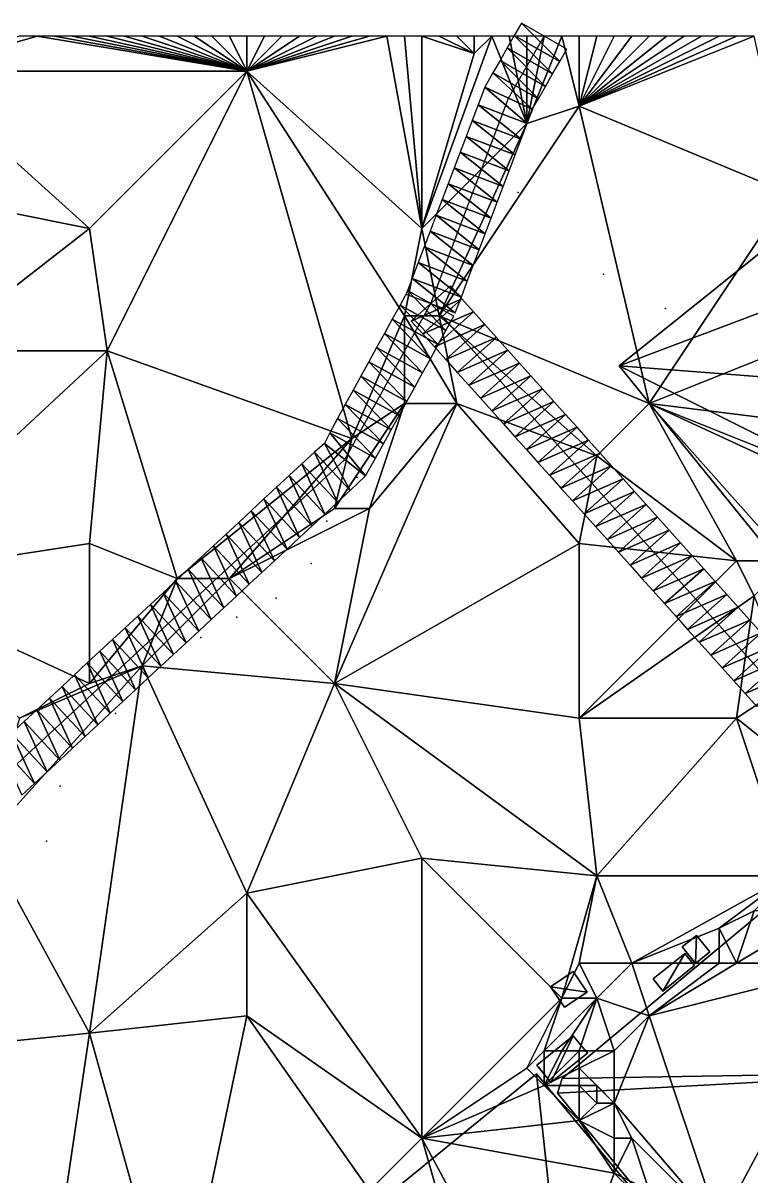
# Model space of a CAD drawing. Header units: metres. Extents: x -1103 to 901, y -902 to 905.
# Drawn here: x -311.6 to -228.2, y 769.6 to 901.5 of the extents above; entities that cross this region are included whole.
import ezdxf

# ---------------------------------------------------------------- set-up
doc = ezdxf.new("R2010")
doc.units = ezdxf.units.M
for name, color, linetype in [('OSM_BUILDING_FOOTPRINTS', 7, 'CONTINUOUS'), ('OSM_BUILDING_ROOFS', 1, 'CONTINUOUS'), ('OSM_BUILDING_WALLS', 8, 'CONTINUOUS'), ('OSM_ROAD_AXES', 2, 'CONTINUOUS'), ('OSM_ROAD_SURFACE', 9, 'CONTINUOUS'), ('OSM_TERRAIN', 3, 'CONTINUOUS'), ('OSM_TREES', 3, 'CONTINUOUS')]:
    doc.layers.add(name, color=color, linetype=linetype)

msp = doc.modelspace()

# ---------------------------------------------------------------- linework, layer by layer
at = {"layer": 'OSM_BUILDING_FOOTPRINTS'}
for points in [[(-213.79, 847.47, 6.92), (-224.66, 860.85, 6.92), (-204.54, 876.98, 6.92), (-192.31, 861.91, 6.92), (-185.74, 867.18, 6.92), (-206.09, 892.24, 6.92), (-243.45, 862.29, 6.92), (-224.47, 838.91, 6.92), (-213.79, 847.47, 6.92)], [(-249.95, 780.83, 7.36), (-250.49, 779.14, 7.36), (-234.45, 759.55, 7.36), (-232.71, 759.7, 7.36), (-206.5, 781.56, 7.36), (-223.2, 803.1, 7.36), (-249.95, 780.83, 7.36)], [(-236.23, 795.86, 7.8), (-234.59, 797.16, 7.8), (-233.07, 795.3, 7.8), (-234.71, 793.98, 7.8), (-236.23, 795.86, 7.8)], [(-239.56, 792.21, 7.99), (-235.92, 795.12, 7.99), (-234.8, 793.73, 7.99), (-238.44, 790.82, 7.99), (-239.56, 792.21, 7.99)], [(-249.7, 788.96, 8.61), (-251.29, 791.31, 8.61), (-248.69, 793.04, 8.61), (-247.1, 790.68, 8.61), (-249.7, 788.96, 8.61)], [(-252.85, 782.36, 9.44), (-248.68, 785.68, 9.44), (-247.06, 783.7, 9.44), (-251.23, 780.37, 9.44), (-252.85, 782.36, 9.44)], [(-268.59, 768.53, 10.89), (-252.87, 781.36, 10.89), (-233.2, 757.6, 10.89), (-248.91, 744.77, 10.89), (-268.59, 768.53, 10.89)]]:
    msp.add_polyline3d(points, close=True, dxfattribs=at)
at = {"layer": 'OSM_BUILDING_ROOFS'}
for points in [[(-204.54, 876.98, 16.92), (-206.09, 892.24, 16.92), (-243.45, 862.29, 16.92)], [(-243.45, 862.29, 16.92), (-224.66, 860.85, 16.92), (-204.54, 876.98, 16.92)], [(-243.45, 862.29, 16.92), (-224.47, 838.91, 16.92), (-213.79, 847.47, 16.92)], [(-243.45, 862.29, 16.92), (-213.79, 847.47, 16.92), (-224.66, 860.85, 16.92)], [(-206.5, 781.56, 28.56), (-223.2, 803.1, 28.56), (-249.95, 780.83, 28.56)], [(-234.59, 797.16, 17.8), (-236.23, 795.86, 17.8), (-234.71, 793.98, 17.8)], [(-234.59, 797.16, 17.8), (-234.71, 793.98, 17.8), (-233.07, 795.3, 17.8)], [(-235.92, 795.12, 17.99), (-239.56, 792.21, 17.99), (-238.44, 790.82, 17.99)], [(-235.92, 795.12, 17.99), (-238.44, 790.82, 17.99), (-234.8, 793.73, 17.99)], [(-251.29, 791.31, 18.61), (-247.1, 790.68, 18.61), (-248.69, 793.04, 18.61)], [(-251.29, 791.31, 18.61), (-249.7, 788.96, 18.61), (-247.1, 790.68, 18.61)], [(-248.68, 785.68, 19.44), (-252.85, 782.36, 19.44), (-251.23, 780.37, 19.44)], [(-248.68, 785.68, 19.44), (-251.23, 780.37, 19.44), (-247.06, 783.7, 19.44)], [(-252.87, 781.36, 20.89), (-268.59, 768.53, 20.89), (-248.91, 744.77, 20.89)], [(-252.87, 781.36, 20.89), (-248.91, 744.77, 20.89), (-233.2, 757.6, 20.89)], [(-206.5, 781.56, 28.56), (-249.95, 780.83, 28.56), (-250.49, 779.14, 28.56)], [(-206.5, 781.56, 28.56), (-250.49, 779.14, 28.56), (-234.45, 759.55, 28.56)], [(-206.5, 781.56, 28.56), (-234.45, 759.55, 28.56), (-232.71, 759.7, 28.56)]]:
    msp.add_3dface(points, dxfattribs=at)
at = {"layer": 'OSM_BUILDING_WALLS'}
for points in [[(-206.09, 892.24, 6.92), (-243.45, 862.29, 6.92), (-243.45, 862.29, 16.92)], [(-206.09, 892.24, 6.92), (-243.45, 862.29, 16.92), (-206.09, 892.24, 16.92)], [(-243.45, 862.29, 6.92), (-224.47, 838.91, 6.92), (-224.47, 838.91, 16.92)], [(-243.45, 862.29, 6.92), (-224.47, 838.91, 16.92), (-243.45, 862.29, 16.92)], [(-223.2, 803.1, 7.36), (-249.95, 780.83, 7.36), (-249.95, 780.83, 28.56)], [(-223.2, 803.1, 7.36), (-249.95, 780.83, 28.56), (-223.2, 803.1, 28.56)], [(-234.59, 797.16, 7.8), (-236.23, 795.86, 7.8), (-236.23, 795.86, 17.8)], [(-234.59, 797.16, 7.8), (-236.23, 795.86, 17.8), (-234.59, 797.16, 17.8)], [(-233.07, 795.3, 7.8), (-234.59, 797.16, 7.8), (-234.59, 797.16, 17.8)], [(-233.07, 795.3, 7.8), (-234.59, 797.16, 17.8), (-233.07, 795.3, 17.8)], [(-236.23, 795.86, 7.8), (-234.71, 793.98, 7.8), (-234.71, 793.98, 17.8)], [(-236.23, 795.86, 7.8), (-234.71, 793.98, 17.8), (-236.23, 795.86, 17.8)], [(-235.92, 795.12, 7.99), (-239.56, 792.21, 7.99), (-239.56, 792.21, 17.99)], [(-235.92, 795.12, 7.99), (-239.56, 792.21, 17.99), (-235.92, 795.12, 17.99)], [(-234.8, 793.73, 7.99), (-235.92, 795.12, 7.99), (-235.92, 795.12, 17.99)], [(-234.8, 793.73, 7.99), (-235.92, 795.12, 17.99), (-234.8, 793.73, 17.99)], [(-234.71, 793.98, 7.8), (-233.07, 795.3, 7.8), (-233.07, 795.3, 17.8)], [(-234.71, 793.98, 7.8), (-233.07, 795.3, 17.8), (-234.71, 793.98, 17.8)], [(-248.69, 793.04, 8.61), (-251.29, 791.31, 8.61), (-251.29, 791.31, 18.61)], [(-248.69, 793.04, 8.61), (-251.29, 791.31, 18.61), (-248.69, 793.04, 18.61)], [(-247.1, 790.68, 8.61), (-248.69, 793.04, 8.61), (-248.69, 793.04, 18.61)], [(-247.1, 790.68, 8.61), (-248.69, 793.04, 18.61), (-247.1, 790.68, 18.61)], [(-238.44, 790.82, 7.99), (-234.8, 793.73, 7.99), (-234.8, 793.73, 17.99)], [(-238.44, 790.82, 7.99), (-234.8, 793.73, 17.99), (-238.44, 790.82, 17.99)], [(-239.56, 792.21, 7.99), (-238.44, 790.82, 7.99), (-238.44, 790.82, 17.99)], [(-239.56, 792.21, 7.99), (-238.44, 790.82, 17.99), (-239.56, 792.21, 17.99)], [(-251.29, 791.31, 8.61), (-249.7, 788.96, 8.61), (-249.7, 788.96, 18.61)], [(-251.29, 791.31, 8.61), (-249.7, 788.96, 18.61), (-251.29, 791.31, 18.61)], [(-249.7, 788.96, 8.61), (-247.1, 790.68, 8.61), (-247.1, 790.68, 18.61)], [(-249.7, 788.96, 8.61), (-247.1, 790.68, 18.61), (-249.7, 788.96, 18.61)], [(-248.68, 785.68, 9.44), (-252.85, 782.36, 9.44), (-252.85, 782.36, 19.44)], [(-248.68, 785.68, 9.44), (-252.85, 782.36, 19.44), (-248.68, 785.68, 19.44)], [(-247.06, 783.7, 9.44), (-248.68, 785.68, 9.44), (-248.68, 785.68, 19.44)], [(-247.06, 783.7, 9.44), (-248.68, 785.68, 19.44), (-247.06, 783.7, 19.44)], [(-251.23, 780.37, 9.44), (-247.06, 783.7, 9.44), (-247.06, 783.7, 19.44)], [(-251.23, 780.37, 9.44), (-247.06, 783.7, 19.44), (-251.23, 780.37, 19.44)], [(-252.85, 782.36, 9.44), (-251.23, 780.37, 9.44), (-251.23, 780.37, 19.44)], [(-252.85, 782.36, 9.44), (-251.23, 780.37, 19.44), (-252.85, 782.36, 19.44)], [(-252.87, 781.36, 10.89), (-268.59, 768.53, 10.89), (-268.59, 768.53, 20.89)], [(-252.87, 781.36, 10.89), (-268.59, 768.53, 20.89), (-252.87, 781.36, 20.89)], [(-233.2, 757.6, 10.89), (-252.87, 781.36, 10.89), (-252.87, 781.36, 20.89)], [(-233.2, 757.6, 10.89), (-252.87, 781.36, 20.89), (-233.2, 757.6, 20.89)], [(-232.71, 759.7, 7.36), (-206.5, 781.56, 7.36), (-206.5, 781.56, 28.56)], [(-232.71, 759.7, 7.36), (-206.5, 781.56, 28.56), (-232.71, 759.7, 28.56)], [(-249.95, 780.83, 7.36), (-250.49, 779.14, 7.36), (-250.49, 779.14, 28.56)], [(-249.95, 780.83, 7.36), (-250.49, 779.14, 28.56), (-249.95, 780.83, 28.56)], [(-250.49, 779.14, 7.36), (-234.45, 759.55, 7.36), (-234.45, 759.55, 28.56)], [(-250.49, 779.14, 7.36), (-234.45, 759.55, 28.56), (-250.49, 779.14, 28.56)]]:
    msp.add_3dface(points, dxfattribs=at)
at = {"layer": 'OSM_ROAD_AXES'}
for points in [[(-264.97, 869.42, 8.09), (-256.09, 892.89, 8.07), (-252.02, 900, 8.34)], [(-597.7, 570.62, 12.35), (-515.1, 641.52, 12.27), (-487.06, 665.15, 13.31), (-420.4, 724.71, 8.35), (-345.52, 785.95, 12.72), (-274.8, 851.58, 8.35), (-264.97, 869.42, 8.09)], [(-264.97, 869.42, 8.09), (-192.54, 788.64, 10.65), (-119.81, 701.76, 11.67), (-16.85, 578.44, 10.14), (15.71, 545.16, 15.49), (45.67, 511.39, 15.79), (86.89, 462.42, 8.39)]]:
    msp.add_polyline3d(points, dxfattribs=at)
at = {"layer": 'OSM_ROAD_SURFACE'}
for points in [[(-250.23, 897.09, 8.51), (-254.62, 901.49, 8.33), (-255.43, 900.07, 8.31)], [(-250.23, 897.09, 8.51), (-249.41, 898.51, 8.57), (-254.62, 901.49, 8.33)], [(-251.04, 895.67, 8.44), (-255.43, 900.07, 8.31), (-256.25, 898.65, 8.23)], [(-251.04, 895.67, 8.44), (-250.23, 897.09, 8.51), (-255.43, 900.07, 8.31)], [(-251.85, 894.24, 8.38), (-256.25, 898.65, 8.23), (-257.06, 897.23, 8.04)], [(-251.85, 894.24, 8.38), (-251.04, 895.67, 8.44), (-256.25, 898.65, 8.23)], [(-252.67, 892.82, 8.31), (-257.06, 897.23, 8.04), (-257.88, 895.8, 8.04)], [(-252.67, 892.82, 8.31), (-251.85, 894.24, 8.38), (-257.06, 897.23, 8.04)], [(-253.37, 891.63, 8.25), (-257.88, 895.8, 8.04), (-258.81, 894.15, 8.05)], [(-253.37, 891.63, 8.25), (-252.67, 892.82, 8.31), (-257.88, 895.8, 8.04)], [(-253.96, 890.02, 8.21), (-258.81, 894.15, 8.05), (-259.57, 892.15, 8.06)], [(-253.96, 890.02, 8.21), (-253.37, 891.63, 8.25), (-258.81, 894.15, 8.05)], [(-254.65, 888.22, 8.23), (-259.57, 892.15, 8.06), (-260.26, 890.34, 8.06)], [(-254.65, 888.22, 8.23), (-253.96, 890.02, 8.21), (-259.57, 892.15, 8.06)], [(-255.33, 886.41, 8.25), (-260.26, 890.34, 8.06), (-260.94, 888.54, 8.07)], [(-255.33, 886.41, 8.25), (-254.65, 888.22, 8.23), (-260.26, 890.34, 8.06)], [(-256.01, 884.61, 8.27), (-260.94, 888.54, 8.07), (-261.63, 886.73, 8.08)], [(-256.01, 884.61, 8.27), (-255.33, 886.41, 8.25), (-260.94, 888.54, 8.07)], [(-256.7, 882.8, 8.28), (-261.63, 886.73, 8.08), (-262.31, 884.93, 8.09)], [(-256.7, 882.8, 8.28), (-256.01, 884.61, 8.27), (-261.63, 886.73, 8.08)], [(-257.38, 881, 8.3), (-262.31, 884.93, 8.09), (-262.99, 883.12, 8.1)], [(-257.38, 881, 8.3), (-256.7, 882.8, 8.28), (-262.31, 884.93, 8.09)], [(-258.07, 879.19, 8.32), (-262.99, 883.12, 8.1), (-263.68, 881.32, 8.11)], [(-258.07, 879.19, 8.32), (-257.38, 881, 8.3), (-262.99, 883.12, 8.1)], [(-258.75, 877.39, 8.34), (-263.68, 881.32, 8.11), (-264.36, 879.51, 8.12)], [(-258.75, 877.39, 8.34), (-258.07, 879.19, 8.32), (-263.68, 881.32, 8.11)], [(-259.43, 875.58, 8.35), (-264.36, 879.51, 8.12), (-265.04, 877.71, 8.12)], [(-259.43, 875.58, 8.35), (-258.75, 877.39, 8.34), (-264.36, 879.51, 8.12)], [(-260.12, 873.78, 8.37), (-265.04, 877.71, 8.12), (-265.73, 875.9, 8.12)], [(-260.12, 873.78, 8.37), (-259.43, 875.58, 8.35), (-265.04, 877.71, 8.12)], [(-260.8, 871.97, 8.34), (-265.73, 875.9, 8.12), (-266.41, 874.1, 8.07)], [(-260.8, 871.97, 8.34), (-260.12, 873.78, 8.37), (-265.73, 875.9, 8.12)], [(-261.48, 870.17, 8.3), (-266.41, 874.1, 8.07), (-267.1, 872.29, 8.02)], [(-261.48, 870.17, 8.3), (-260.8, 871.97, 8.34), (-266.41, 874.1, 8.07)], [(-262.17, 868.36, 8.27), (-267.1, 872.29, 8.02), (-267.78, 870.49, 7.95)], [(-262.17, 868.36, 8.27), (-261.48, 870.17, 8.3), (-267.1, 872.29, 8.02)], [(-263.24, 866.36, 8.22), (-267.6, 870.87, 7.97), (-268.49, 869.25, 7.87)], [(-263.24, 866.36, 8.22), (-262.35, 867.98, 8.26), (-267.6, 870.87, 7.97)], [(-267.21, 867.42, 8), (-261.42, 869.96, 8.3), (-262.74, 871.43, 8.19)], [(-267.21, 867.42, 8), (-265.89, 865.95, 8.09), (-261.42, 869.96, 8.3)], [(-265.89, 865.95, 8.09), (-260.11, 868.49, 8.35), (-261.42, 869.96, 8.3)], [(-264.13, 864.73, 8.2), (-268.49, 869.25, 7.87), (-269.39, 867.63, 7.88)], [(-264.13, 864.73, 8.2), (-263.24, 866.36, 8.22), (-268.49, 869.25, 7.87)], [(-265.89, 865.95, 8.09), (-264.57, 864.48, 8.17), (-260.11, 868.49, 8.35)], [(-264.57, 864.48, 8.17), (-258.79, 867.02, 8.4), (-260.11, 868.49, 8.35)], [(-265.02, 863.11, 8.15), (-269.39, 867.63, 7.88), (-270.28, 866, 7.9)], [(-265.02, 863.11, 8.15), (-264.13, 864.73, 8.2), (-269.39, 867.63, 7.88)], [(-264.57, 864.48, 8.17), (-263.26, 863.01, 8.26), (-258.79, 867.02, 8.4)], [(-263.26, 863.01, 8.26), (-257.47, 865.55, 8.44), (-258.79, 867.02, 8.4)], [(-265.92, 861.49, 8.1), (-270.28, 866, 7.9), (-271.17, 864.38, 7.93)], [(-265.92, 861.49, 8.1), (-265.02, 863.11, 8.15), (-270.28, 866, 7.9)], [(-263.26, 863.01, 8.26), (-261.94, 861.55, 8.3), (-257.47, 865.55, 8.44)], [(-261.94, 861.55, 8.3), (-256.15, 864.08, 8.46), (-257.47, 865.55, 8.44)], [(-266.81, 859.86, 8.04), (-271.17, 864.38, 7.93), (-272.07, 862.76, 7.96)], [(-266.81, 859.86, 8.04), (-265.92, 861.49, 8.1), (-271.17, 864.38, 7.93)], [(-261.94, 861.55, 8.3), (-260.62, 860.08, 8.32), (-256.15, 864.08, 8.46)], [(-260.62, 860.08, 8.32), (-254.84, 862.61, 8.46), (-256.15, 864.08, 8.46)], [(-267.7, 858.24, 7.99), (-272.07, 862.76, 7.96), (-272.96, 861.13, 7.99)], [(-267.7, 858.24, 7.99), (-266.81, 859.86, 8.04), (-272.07, 862.76, 7.96)], [(-260.62, 860.08, 8.32), (-259.3, 858.61, 8.35), (-254.84, 862.61, 8.46)], [(-259.3, 858.61, 8.35), (-253.52, 861.14, 8.47), (-254.84, 862.61, 8.46)], [(-268.6, 856.62, 8.06), (-272.96, 861.13, 7.99), (-273.86, 859.51, 8.02)], [(-268.6, 856.62, 8.06), (-267.7, 858.24, 7.99), (-272.96, 861.13, 7.99)], [(-259.3, 858.61, 8.35), (-257.99, 857.14, 8.37), (-253.52, 861.14, 8.47)], [(-257.99, 857.14, 8.37), (-252.2, 859.68, 8.47), (-253.52, 861.14, 8.47)], [(-269.49, 855, 8.15), (-273.86, 859.51, 8.02), (-274.75, 857.89, 8.05)], [(-269.49, 855, 8.15), (-268.6, 856.62, 8.06), (-273.86, 859.51, 8.02)], [(-257.99, 857.14, 8.37), (-256.67, 855.67, 8.38), (-252.2, 859.68, 8.47)], [(-256.67, 855.67, 8.38), (-250.89, 858.21, 8.48), (-252.2, 859.68, 8.47)], [(-270.38, 853.37, 8.24), (-274.75, 857.89, 8.05), (-275.64, 856.27, 8.09)], [(-270.38, 853.37, 8.24), (-269.49, 855, 8.15), (-274.75, 857.89, 8.05)], [(-256.67, 855.67, 8.38), (-255.35, 854.2, 8.37), (-250.89, 858.21, 8.48)], [(-255.35, 854.2, 8.37), (-249.57, 856.74, 8.48), (-250.89, 858.21, 8.48)], [(-271.28, 851.75, 8.33), (-275.64, 856.27, 8.09), (-276.54, 854.64, 8.14)], [(-271.28, 851.75, 8.33), (-270.38, 853.37, 8.24), (-275.64, 856.27, 8.09)], [(-255.35, 854.2, 8.37), (-254.04, 852.73, 8.36), (-249.57, 856.74, 8.48)], [(-254.04, 852.73, 8.36), (-248.25, 855.27, 8.49), (-249.57, 856.74, 8.48)], [(-254.04, 852.73, 8.36), (-252.72, 851.26, 8.34), (-248.25, 855.27, 8.49)], [(-252.72, 851.26, 8.34), (-246.94, 853.8, 8.49), (-248.25, 855.27, 8.49)], [(-272.44, 849.72, 8.44), (-276.54, 854.64, 8.14), (-277.15, 853.43, 8.27)], [(-272.44, 849.72, 8.44), (-271.28, 851.75, 8.33), (-276.54, 854.64, 8.14)], [(-252.72, 851.26, 8.34), (-251.4, 849.79, 8.32), (-246.94, 853.8, 8.49)], [(-251.4, 849.79, 8.32), (-245.62, 852.33, 8.5), (-246.94, 853.8, 8.49)], [(-275.65, 846.7, 8.53), (-278.28, 852.43, 8.35), (-279.73, 851.1, 8.46)], [(-274.2, 848.04, 8.48), (-277.15, 853.43, 8.27), (-278.28, 852.43, 8.35)], [(-275.65, 846.7, 8.53), (-274.2, 848.04, 8.48), (-278.28, 852.43, 8.35)], [(-274.2, 848.04, 8.48), (-272.44, 849.72, 8.44), (-277.15, 853.43, 8.27)], [(-251.4, 849.79, 8.32), (-250.09, 848.33, 8.31), (-245.62, 852.33, 8.5)], [(-250.09, 848.33, 8.31), (-244.3, 850.86, 8.44), (-245.62, 852.33, 8.5)], [(-277.09, 845.36, 8.64), (-279.73, 851.1, 8.46), (-281.17, 849.76, 8.58)], [(-277.09, 845.36, 8.64), (-275.65, 846.7, 8.53), (-279.73, 851.1, 8.46)], [(-278.53, 844.02, 8.81), (-281.17, 849.76, 8.58), (-282.61, 848.42, 8.69)], [(-278.53, 844.02, 8.81), (-277.09, 845.36, 8.64), (-281.17, 849.76, 8.58)], [(-250.09, 848.33, 8.31), (-248.77, 846.86, 8.3), (-244.3, 850.86, 8.44)], [(-248.77, 846.86, 8.3), (-242.98, 849.39, 8.39), (-244.3, 850.86, 8.44)], [(-279.98, 842.68, 8.99), (-282.61, 848.42, 8.69), (-284.06, 847.08, 8.8)], [(-279.98, 842.68, 8.99), (-278.53, 844.02, 8.81), (-282.61, 848.42, 8.69)], [(-248.77, 846.86, 8.3), (-247.45, 845.39, 8.28), (-242.98, 849.39, 8.39)], [(-247.45, 845.39, 8.28), (-241.67, 847.93, 8.36), (-242.98, 849.39, 8.39)], [(-281.42, 841.34, 9.18), (-284.06, 847.08, 8.8), (-285.5, 845.74, 8.91)], [(-281.42, 841.34, 9.18), (-279.98, 842.68, 8.99), (-284.06, 847.08, 8.8)], [(-247.45, 845.39, 8.28), (-246.13, 843.92, 8.24), (-241.67, 847.93, 8.36)], [(-246.13, 843.92, 8.24), (-240.35, 846.46, 8.32), (-241.67, 847.93, 8.36)], [(-282.86, 840, 9.27), (-285.5, 845.74, 8.91), (-286.94, 844.4, 9.03)], [(-282.86, 840, 9.27), (-281.42, 841.34, 9.18), (-285.5, 845.74, 8.91)], [(-246.13, 843.92, 8.24), (-244.82, 842.45, 8.21), (-240.35, 846.46, 8.32)], [(-244.82, 842.45, 8.21), (-239.03, 844.99, 8.28), (-240.35, 846.46, 8.32)], [(-284.31, 838.66, 9.35), (-286.94, 844.4, 9.03), (-288.39, 843.06, 9.14)], [(-284.31, 838.66, 9.35), (-282.86, 840, 9.27), (-286.94, 844.4, 9.03)], [(-244.82, 842.45, 8.21), (-243.5, 840.98, 8.18), (-239.03, 844.99, 8.28)], [(-243.5, 840.98, 8.18), (-237.72, 843.52, 8.24), (-239.03, 844.99, 8.28)], [(-285.75, 837.32, 9.43), (-288.39, 843.06, 9.14), (-289.83, 841.72, 9.26)], [(-285.75, 837.32, 9.43), (-284.31, 838.66, 9.35), (-288.39, 843.06, 9.14)], [(-243.5, 840.98, 8.18), (-242.18, 839.51, 8.19), (-237.72, 843.52, 8.24)], [(-242.18, 839.51, 8.19), (-236.4, 842.05, 8.2), (-237.72, 843.52, 8.24)], [(-287.19, 835.98, 9.54), (-289.83, 841.72, 9.26), (-291.27, 840.38, 9.37)], [(-287.19, 835.98, 9.54), (-285.75, 837.32, 9.43), (-289.83, 841.72, 9.26)], [(-242.18, 839.51, 8.19), (-240.87, 838.04, 8.19), (-236.4, 842.05, 8.2)], [(-240.87, 838.04, 8.19), (-235.08, 840.58, 8.16), (-236.4, 842.05, 8.2)], [(-288.64, 834.64, 9.68), (-291.27, 840.38, 9.37), (-292.72, 839.04, 9.48)], [(-288.64, 834.64, 9.68), (-287.19, 835.98, 9.54), (-291.27, 840.38, 9.37)], [(-240.87, 838.04, 8.19), (-239.55, 836.58, 8.19), (-235.08, 840.58, 8.16)], [(-239.55, 836.58, 8.19), (-233.76, 839.11, 8.16), (-235.08, 840.58, 8.16)], [(-239.55, 836.58, 8.19), (-238.23, 835.11, 8.19), (-233.76, 839.11, 8.16)], [(-238.23, 835.11, 8.19), (-232.45, 837.64, 8.17), (-233.76, 839.11, 8.16)], [(-290.08, 833.3, 9.82), (-292.72, 839.04, 9.48), (-294.16, 837.7, 9.59)], [(-290.08, 833.3, 9.82), (-288.64, 834.64, 9.68), (-292.72, 839.04, 9.48)], [(-291.52, 831.97, 9.96), (-294.16, 837.7, 9.59), (-295.6, 836.36, 9.73)], [(-291.52, 831.97, 9.96), (-290.08, 833.3, 9.82), (-294.16, 837.7, 9.59)], [(-238.23, 835.11, 8.19), (-236.91, 833.64, 8.19), (-232.45, 837.64, 8.17)], [(-236.91, 833.64, 8.19), (-231.13, 836.17, 8.14), (-232.45, 837.64, 8.17)], [(-292.97, 830.63, 10.1), (-295.6, 836.36, 9.73), (-297.05, 835.02, 9.87)], [(-292.97, 830.63, 10.1), (-291.52, 831.97, 9.96), (-295.6, 836.36, 9.73)], [(-236.91, 833.64, 8.19), (-235.6, 832.17, 8.17), (-231.13, 836.17, 8.14)], [(-235.6, 832.17, 8.17), (-229.81, 834.71, 8.12), (-231.13, 836.17, 8.14)], [(-294.41, 829.29, 10.24), (-297.05, 835.02, 9.87), (-298.49, 833.68, 10.01)], [(-294.41, 829.29, 10.24), (-292.97, 830.63, 10.1), (-297.05, 835.02, 9.87)], [(-235.6, 832.17, 8.17), (-234.28, 830.7, 8.16), (-229.81, 834.71, 8.12)], [(-234.28, 830.7, 8.16), (-228.5, 833.24, 8.12), (-229.81, 834.71, 8.12)], [(-295.85, 827.95, 10.38), (-298.49, 833.68, 10.01), (-299.93, 832.35, 10.14)], [(-295.85, 827.95, 10.38), (-294.41, 829.29, 10.24), (-298.49, 833.68, 10.01)], [(-234.28, 830.7, 8.16), (-232.96, 829.23, 8.16), (-228.5, 833.24, 8.12)], [(-232.96, 829.23, 8.16), (-227.18, 831.77, 8.15), (-228.5, 833.24, 8.12)], [(-297.3, 826.61, 10.57), (-299.93, 832.35, 10.14), (-301.38, 831.01, 10.28)], [(-297.3, 826.61, 10.57), (-295.85, 827.95, 10.38), (-299.93, 832.35, 10.14)], [(-232.96, 829.23, 8.16), (-231.65, 827.76, 8.16), (-227.18, 831.77, 8.15)], [(-231.65, 827.76, 8.16), (-225.86, 830.3, 8.19), (-227.18, 831.77, 8.15)], [(-298.74, 825.27, 10.64), (-301.38, 831.01, 10.28), (-302.82, 829.67, 10.42)], [(-298.74, 825.27, 10.64), (-297.3, 826.61, 10.57), (-301.38, 831.01, 10.28)], [(-231.65, 827.76, 8.16), (-230.33, 826.29, 8.16), (-225.86, 830.3, 8.19)], [(-230.33, 826.29, 8.16), (-224.55, 828.83, 8.27), (-225.86, 830.3, 8.19)], [(-300.18, 823.93, 10.71), (-302.82, 829.67, 10.42), (-304.26, 828.33, 10.55)], [(-300.18, 823.93, 10.71), (-298.74, 825.27, 10.64), (-302.82, 829.67, 10.42)], [(-230.33, 826.29, 8.16), (-229.01, 824.83, 8.17), (-224.55, 828.83, 8.27)], [(-229.01, 824.83, 8.17), (-223.23, 827.36, 8.37), (-224.55, 828.83, 8.27)], [(-301.63, 822.59, 10.78), (-304.26, 828.33, 10.55), (-305.71, 826.99, 10.65)], [(-301.63, 822.59, 10.78), (-300.18, 823.93, 10.71), (-304.26, 828.33, 10.55)], [(-229.01, 824.83, 8.17), (-227.7, 823.36, 8.22), (-223.23, 827.36, 8.37)], [(-303.07, 821.25, 10.85), (-305.71, 826.99, 10.65), (-307.15, 825.65, 10.74)], [(-303.07, 821.25, 10.85), (-301.63, 822.59, 10.78), (-305.71, 826.99, 10.65)], [(-304.51, 819.91, 10.92), (-307.15, 825.65, 10.74), (-308.59, 824.31, 10.84)], [(-304.51, 819.91, 10.92), (-303.07, 821.25, 10.85), (-307.15, 825.65, 10.74)], [(-305.95, 818.57, 10.99), (-308.59, 824.31, 10.84), (-310.04, 822.97, 10.93)], [(-305.95, 818.57, 10.99), (-304.51, 819.91, 10.92), (-308.59, 824.31, 10.84)], [(-307.4, 817.23, 11.06), (-310.04, 822.97, 10.93), (-311.48, 821.63, 10.96)], [(-307.4, 817.23, 11.06), (-305.95, 818.57, 10.99), (-310.04, 822.97, 10.93)], [(-308.84, 815.89, 11.13), (-311.48, 821.63, 10.96), (-312.92, 820.29, 11.04)], [(-308.84, 815.89, 11.13), (-307.4, 817.23, 11.06), (-311.48, 821.63, 10.96)], [(-310.29, 814.55, 11.21), (-312.92, 820.29, 11.04), (-314.37, 818.95, 11.11)], [(-310.29, 814.55, 11.21), (-308.84, 815.89, 11.13), (-312.92, 820.29, 11.04)], [(-311.73, 813.22, 11.28), (-310.29, 814.55, 11.21), (-314.37, 818.95, 11.11)]]:
    msp.add_3dface(points, dxfattribs=at)
at = {"layer": 'OSM_TERRAIN'}
for points in [[(-324, 896, 5.17), (-310, 900, 5.11), (-312, 900, 5.12)], [(-324, 896, 5.17), (-286, 896, 5.16), (-310, 900, 5.11)], [(-310, 900, 5.11), (-286, 896, 5.16), (-308, 900, 5.1)], [(-286, 896, 5.16), (-306, 900, 5.09), (-308, 900, 5.1)], [(-286, 896, 5.16), (-304, 900, 5.09), (-306, 900, 5.09)], [(-286, 896, 5.16), (-302, 900, 5.09), (-304, 900, 5.09)], [(-286, 896, 5.16), (-300, 900, 5.09), (-302, 900, 5.09)], [(-286, 896, 5.16), (-298, 900, 5.09), (-300, 900, 5.09)], [(-286, 896, 5.16), (-296, 900, 5.1), (-298, 900, 5.09)], [(-286, 896, 5.16), (-294, 900, 5.1), (-296, 900, 5.1)], [(-286, 896, 5.16), (-292, 900, 5.1), (-294, 900, 5.1)], [(-286, 896, 5.16), (-290, 900, 5.11), (-292, 900, 5.1)], [(-286, 896, 5.16), (-288, 900, 5.11), (-290, 900, 5.11)], [(-286, 896, 5.16), (-286, 900, 5.12), (-288, 900, 5.11)], [(-286, 896, 5.16), (-266, 878, 8.05), (-270, 900, 6.57)], [(-286, 896, 5.16), (-284, 900, 5.25), (-286, 900, 5.12)], [(-286, 896, 5.16), (-282, 900, 5.38), (-284, 900, 5.25)], [(-286, 896, 5.16), (-280, 900, 5.56), (-282, 900, 5.38)], [(-286, 896, 5.16), (-278, 900, 5.76), (-280, 900, 5.56)], [(-278, 900, 5.76), (-286, 896, 5.16), (-276, 900, 5.96)], [(-286, 896, 5.16), (-274, 900, 6.16), (-276, 900, 5.96)], [(-286, 896, 5.16), (-270, 900, 6.57), (-272, 900, 6.37)], [(-286, 896, 5.16), (-272, 900, 6.37), (-274, 900, 6.16)], [(-266, 878, 8.05), (-268, 900, 6.77), (-270, 900, 6.57)], [(-266, 878, 8.05), (-266, 900, 6.97), (-268, 900, 6.77)], [(-266, 878, 8.05), (-254, 890, 8.16), (-258, 900, 7.93)], [(-266, 878, 8.05), (-260, 898, 7.64), (-266, 900, 6.97)], [(-266, 878, 8.05), (-258, 900, 7.93), (-260, 898, 7.64)], [(-266, 900, 6.97), (-260, 898, 7.64), (-264, 900, 7.18)], [(-260, 898, 7.64), (-262, 900, 7.38), (-264, 900, 7.18)], [(-260, 898, 7.64), (-260, 900, 7.59), (-262, 900, 7.38)], [(-260, 898, 7.64), (-258, 900, 7.93), (-260, 900, 7.59)], [(-258, 900, 7.93), (-254, 890, 8.16), (-256, 900, 8.3)], [(-254, 890, 8.16), (-254, 900, 8.34), (-256, 900, 8.3)], [(-254, 890, 8.16), (-248, 892, 8.85), (-250, 900, 8.42)], [(-254, 890, 8.16), (-252, 900, 8.34), (-254, 900, 8.34)], [(-254, 890, 8.16), (-250, 900, 8.42), (-252, 900, 8.34)], [(-250, 900, 8.42), (-248, 892, 8.85), (-248, 900, 8.57)], [(-248, 892, 8.85), (-236, 900, 9.52), (-238, 900, 9.42)], [(-248, 892, 8.85), (-234, 900, 9.62), (-236, 900, 9.52)], [(-248, 892, 8.85), (-246, 900, 8.86), (-248, 900, 8.57)], [(-248, 892, 8.85), (-242, 900, 9.22), (-244, 900, 9.1)], [(-248, 892, 8.85), (-244, 900, 9.1), (-246, 900, 8.86)], [(-242, 900, 9.22), (-248, 892, 8.85), (-240, 900, 9.32)], [(-248, 892, 8.85), (-238, 900, 9.42), (-240, 900, 9.32)], [(-234, 900, 9.62), (-248, 892, 8.85), (-232, 900, 9.72)], [(-248, 892, 8.85), (-230, 900, 9.83), (-232, 900, 9.72)], [(-248, 892, 8.85), (-228, 900, 9.89), (-230, 900, 9.83)], [(-248, 892, 8.85), (-224, 882, 9.1), (-228, 900, 9.89)], [(-324, 882, 5.18), (-304, 878, 5.16), (-324, 896, 5.17)], [(-304, 878, 5.16), (-286, 896, 5.16), (-324, 896, 5.17)], [(-302, 864, 5.96), (-286, 896, 5.16), (-304, 878, 5.16)], [(-274, 854, 8.26), (-286, 896, 5.16), (-302, 864, 5.96)], [(-274, 854, 8.26), (-268, 868, 7.9), (-286, 896, 5.16)], [(-286, 896, 5.16), (-268, 868, 7.9), (-266, 878, 8.05)], [(-264, 868, 8.15), (-240, 858, 9.05), (-248, 892, 8.85)], [(-264, 868, 8.15), (-248, 892, 8.85), (-254, 890, 8.16)], [(-248, 892, 8.85), (-240, 858, 9.05), (-224, 882, 9.1)], [(-264, 868, 8.15), (-254, 890, 8.16), (-266, 878, 8.05)], [(-322, 864, 5.92), (-304, 878, 5.16), (-324, 882, 5.18)], [(-240, 858, 9.05), (-220, 866, 9.05), (-224, 882, 9.1)], [(-322, 864, 5.92), (-302, 864, 5.96), (-304, 878, 5.16)], [(-268, 868, 7.9), (-264, 868, 8.15), (-266, 878, 8.05)], [(-274, 854, 8.26), (-268, 858, 7.92), (-268, 868, 7.9)], [(-268, 858, 7.92), (-262, 858, 8.31), (-268, 868, 7.9)], [(-268, 868, 7.9), (-262, 858, 8.31), (-264, 868, 8.15)], [(-262, 858, 8.31), (-246, 852, 8.41), (-264, 868, 8.15)], [(-246, 852, 8.41), (-240, 858, 9.05), (-264, 868, 8.15)], [(-240, 858, 9.05), (-224, 856, 9.2), (-220, 866, 9.05)], [(-330, 838, 8.38), (-304, 842, 8.93), (-302, 864, 5.96)], [(-322, 864, 5.92), (-330, 838, 8.38), (-302, 864, 5.96)], [(-304, 842, 8.93), (-294, 838, 9.51), (-302, 864, 5.96)], [(-294, 838, 9.51), (-274, 854, 8.26), (-302, 864, 5.96)], [(-272, 846, 8.74), (-276, 826, 9.49), (-262, 858, 8.31)], [(-276, 826, 9.49), (-248, 842, 8.14), (-262, 858, 8.31)], [(-276, 846, 8.51), (-268, 858, 7.92), (-274, 854, 8.26)], [(-276, 846, 8.51), (-272, 846, 8.74), (-268, 858, 7.92)], [(-272, 846, 8.74), (-262, 858, 8.31), (-268, 858, 7.92)], [(-248, 842, 8.14), (-246, 852, 8.41), (-262, 858, 8.31)], [(-246, 852, 8.41), (-230, 840, 8.1), (-240, 858, 9.05)], [(-230, 840, 8.1), (-224, 840, 9.05), (-240, 858, 9.05)], [(-224, 840, 9.05), (-214, 846, 9.15), (-240, 858, 9.05)], [(-214, 846, 9.15), (-220, 850, 9.05), (-240, 858, 9.05)], [(-220, 850, 9.05), (-224, 856, 9.2), (-240, 858, 9.05)], [(-294, 838, 9.51), (-288, 838, 9.41), (-274, 854, 8.26)], [(-288, 838, 9.41), (-276, 846, 8.51), (-274, 854, 8.26)], [(-248, 842, 8.14), (-230, 840, 8.1), (-246, 852, 8.41)], [(-288, 838, 9.41), (-276, 826, 9.49), (-272, 846, 8.74)], [(-288, 838, 9.41), (-272, 846, 8.74), (-276, 846, 8.51)], [(-304, 826, 10.78), (-304, 842, 8.93), (-330, 838, 8.38)], [(-304, 826, 10.78), (-294, 838, 9.51), (-304, 842, 8.93)], [(-276, 826, 9.49), (-248, 822, 8.2), (-248, 842, 8.14)], [(-248, 822, 8.2), (-230, 840, 8.1), (-248, 842, 8.14)], [(-248, 822, 8.2), (-228, 836, 8.06), (-230, 840, 8.1)], [(-228, 836, 8.06), (-224, 840, 9.05), (-230, 840, 8.1)], [(-312, 822, 10.91), (-304, 826, 10.78), (-330, 838, 8.38)], [(-298, 828, 10.43), (-294, 838, 9.51), (-304, 826, 10.78)], [(-298, 828, 10.43), (-276, 826, 9.49), (-288, 838, 9.41)], [(-298, 828, 10.43), (-288, 838, 9.41), (-294, 838, 9.51)], [(-248, 822, 8.2), (-230, 822, 8.13), (-228, 836, 8.06)], [(-230, 822, 8.13), (-224, 826, 8.21), (-228, 836, 8.06)], [(-316, 808, 11.5), (-304, 786, 13), (-298, 828, 10.43)], [(-316, 808, 11.5), (-298, 828, 10.43), (-312, 822, 10.91)], [(-298, 828, 10.43), (-304, 826, 10.78), (-312, 822, 10.91)], [(-304, 786, 13), (-286, 802, 12.14), (-298, 828, 10.43)], [(-298, 828, 10.43), (-286, 802, 12.14), (-276, 826, 9.49)], [(-286, 802, 12.14), (-266, 806, 10.05), (-276, 826, 9.49)], [(-266, 806, 10.05), (-246, 804, 9.16), (-276, 826, 9.49)], [(-276, 826, 9.49), (-246, 804, 9.16), (-248, 822, 8.2)], [(-230, 822, 8.13), (-220, 814, 9.18), (-224, 826, 8.21)], [(-248, 822, 8.2), (-246, 804, 9.16), (-230, 822, 8.13)], [(-224, 804, 9.16), (-230, 822, 8.13), (-246, 804, 9.16)], [(-224, 804, 9.16), (-220, 814, 9.18), (-230, 822, 8.13)], [(-324, 784, 13.9), (-304, 786, 13), (-316, 808, 11.5)], [(-266, 774, 13.19), (-266, 806, 10.05), (-286, 802, 12.14)], [(-250, 790, 10.68), (-266, 806, 10.05), (-266, 774, 13.19)], [(-250, 790, 10.68), (-246, 804, 9.16), (-266, 806, 10.05)], [(-248, 794, 10.54), (-246, 804, 9.16), (-250, 790, 10.68)], [(-248, 794, 10.54), (-242, 794, 10.01), (-246, 804, 9.16)], [(-242, 794, 10.01), (-224, 804, 9.16), (-246, 804, 9.16)], [(-242, 794, 10.01), (-232, 798, 9.87), (-224, 804, 9.16)], [(-232, 798, 9.87), (-228, 800, 10.2), (-224, 804, 9.16)], [(-286, 788, 12.87), (-286, 802, 12.14), (-304, 786, 13)], [(-286, 788, 12.87), (-266, 774, 13.19), (-286, 802, 12.14)], [(-232, 798, 9.87), (-230, 794, 10.27), (-228, 800, 10.2)], [(-230, 794, 10.27), (-220, 800, 10.25), (-228, 800, 10.2)], [(-230, 794, 10.27), (-216, 794, 10.37), (-220, 800, 10.25)], [(-242, 794, 10.01), (-232, 794, 10), (-232, 798, 9.87)], [(-232, 794, 10), (-230, 794, 10.27), (-232, 798, 9.87)], [(-250, 790, 10.68), (-246, 790, 10.64), (-248, 794, 10.54)], [(-246, 790, 10.64), (-242, 794, 10.01), (-248, 794, 10.54)], [(-246, 790, 10.64), (-240, 788, 10.31), (-242, 794, 10.01)], [(-242, 794, 10.01), (-240, 788, 10.31), (-232, 794, 10)], [(-232, 764, 10.38), (-216, 794, 10.37), (-240, 788, 10.31)], [(-240, 788, 10.31), (-230, 794, 10.27), (-232, 794, 10)], [(-240, 788, 10.31), (-216, 794, 10.37), (-230, 794, 10.27)], [(-232, 764, 10.38), (-218, 774, 10.38), (-216, 794, 10.37)], [(-266, 774, 13.19), (-254, 782, 12.73), (-250, 790, 10.68)], [(-254, 782, 12.73), (-252, 784, 12.08), (-250, 790, 10.68)], [(-252, 784, 12.08), (-250, 784, 11.68), (-246, 790, 10.64)], [(-252, 784, 12.08), (-246, 790, 10.64), (-250, 790, 10.68)], [(-250, 784, 11.68), (-248, 784, 11.64), (-246, 790, 10.64)], [(-248, 784, 11.64), (-244, 784, 10.67), (-246, 790, 10.64)], [(-244, 784, 10.67), (-240, 788, 10.31), (-246, 790, 10.64)], [(-294, 750, 13), (-286, 788, 12.87), (-304, 786, 13)], [(-294, 750, 13), (-272, 768, 13.48), (-286, 788, 12.87)], [(-272, 768, 13.48), (-266, 774, 13.19), (-286, 788, 12.87)], [(-244, 778, 10.38), (-232, 764, 10.38), (-240, 788, 10.31)], [(-244, 784, 10.67), (-244, 778, 10.38), (-240, 788, 10.31)], [(-324, 784, 13.9), (-312, 732, 13.43), (-304, 786, 13)], [(-312, 732, 13.43), (-294, 750, 13), (-304, 786, 13)], [(-254, 782, 12.73), (-252, 780, 13.18), (-252, 784, 12.08)], [(-252, 780, 13.18), (-250, 784, 11.68), (-252, 784, 12.08)], [(-252, 780, 13.18), (-248, 782, 11.41), (-248, 784, 11.64)], [(-252, 780, 13.18), (-248, 784, 11.64), (-250, 784, 11.68)], [(-244, 778, 10.38), (-244, 784, 10.67), (-248, 782, 11.41)], [(-248, 782, 11.41), (-244, 784, 10.67), (-248, 784, 11.64)], [(-252, 780, 13.18), (-254, 782, 12.73), (-266, 774, 13.19)], [(-248, 780, 11.55), (-248, 782, 11.41), (-252, 780, 13.18)], [(-248, 780, 11.55), (-246, 780, 10.52), (-248, 782, 11.41)], [(-246, 780, 10.52), (-244, 778, 10.38), (-248, 782, 11.41)], [(-266, 774, 13.19), (-248, 776, 12.95), (-252, 780, 13.18)], [(-248, 776, 12.95), (-248, 780, 11.55), (-252, 780, 13.18)], [(-248, 776, 12.95), (-246, 778, 10.98), (-248, 780, 11.55)], [(-246, 778, 10.98), (-246, 780, 10.52), (-248, 780, 11.55)], [(-246, 778, 10.98), (-244, 778, 10.38), (-246, 780, 10.52)], [(-248, 776, 12.95), (-244, 774, 11.68), (-244, 778, 10.38)], [(-248, 776, 12.95), (-244, 778, 10.38), (-246, 778, 10.98)], [(-244, 774, 11.68), (-242, 774, 10.61), (-244, 778, 10.38)], [(-242, 774, 10.61), (-232, 764, 10.38), (-244, 778, 10.38)], [(-244, 770, 13.18), (-248, 776, 12.95), (-266, 774, 13.19)], [(-244, 770, 13.18), (-244, 774, 11.68), (-248, 776, 12.95)], [(-262, 760, 13.25), (-266, 774, 13.19), (-272, 768, 13.48)], [(-252, 748, 13.24), (-266, 774, 13.19), (-262, 760, 13.25)], [(-266, 774, 13.19), (-252, 748, 13.24), (-244, 770, 13.18)], [(-244, 770, 13.18), (-240, 768, 12.2), (-242, 774, 10.61)], [(-244, 770, 13.18), (-242, 774, 10.61), (-244, 774, 11.68)], [(-240, 768, 12.2), (-232, 764, 10.38), (-242, 774, 10.61)], [(-226, 766, 10.53), (-218, 774, 10.38), (-232, 764, 10.38)], [(-242, 768, 13.18), (-244, 770, 13.18), (-252, 748, 13.24)], [(-242, 768, 13.18), (-240, 768, 12.2), (-244, 770, 13.18)]]:
    msp.add_3dface(points, dxfattribs=at)
at = {"layer": 'OSM_TREES'}
for p in [(-254.98, 882.13, 8.51), (-245.21, 872.8, 8.9), (-238.12, 868.84, 9.02), (-273.38, 849.53, 8.35), (-276.86, 844.55, 8.75), (-278.66, 839.69, 9.12), (-282.65, 835.73, 9.35), (-287.16, 833.55, 9.61), (-291.27, 831.25, 9.93), (-301.05, 822.56, 10.74), (-307.36, 814.25, 11.2), (-308.94, 807.96, 11.57)]:
    msp.add_point(p, dxfattribs=at)

doc.saveas('drawing.dxf')
